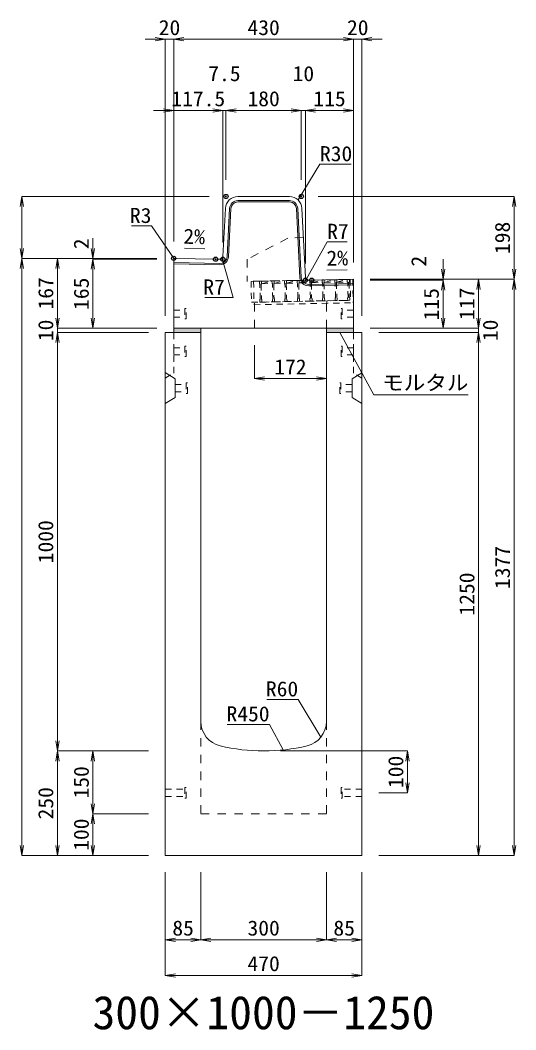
# Model space of a CAD drawing. Units: millimetres at full size. Extents: x -22536 to 51867, y -19720 to 38340.
# Drawn here: x 19818 to 21003, y 3434 to 5846 of the extents above; entities that cross this region are included whole.
import ezdxf
from ezdxf.enums import TextEntityAlignment as Align

# ---------------------------------------------------------------- set-up
doc = ezdxf.new("R2010")
doc.units = ezdxf.units.MM
doc.header["$LTSCALE"] = 20
doc.header["$PDMODE"] = 32
doc.header["$PDSIZE"] = 10
doc.linetypes.add('USER1', pattern=[2, 1, -1])
doc.linetypes.add('USER2', pattern=[1.35, 0.75, -0.6])
for name, color, linetype, lineweight in [('インサート', 3, 'USER2', 9), ('グレーチング', 7, 'USER2', 5), ('モルタル', 7, 'Continuous', 9), ('受枠', 3, 'USER2', 9), ('寸法線', 7, 'Continuous', 13), ('引出線', 4, 'Continuous', 13), ('本体', 2, 'Continuous', 13), ('目地', 132, 'Continuous', 5)]:
    doc.layers.add(name, color=color, linetype=linetype, lineweight=lineweight)
doc.layers.add('作業エリア', color=11, linetype='Continuous')
doc.layers.add('文字', color=7, linetype='Continuous')
doc.styles.add('ＭＳ 明朝', font='')
doc.styles.get('ＭＳ 明朝').set_extended_font_data('MS Mincho')

# ---------------------------------------------------------------- blocks, each defined once
blk = doc.blocks.new('open_arrow')
at = {"color": 0, "linetype": 'Continuous', "lineweight": -2}
blk.add_lwpolyline([(7.5, 1.25), (0, 0), (7.5, -1.25)], dxfattribs=at)

msp = doc.modelspace()

# ---------------------------------------------------------------- hatches: boundary and pattern name
at = {"layer": 'モルタル'}
for points in [[(20250, 5100), (20250, 5110), (20185, 5110), (20185, 5100)], [(20615, 5100), (20615, 5110), (20550, 5110), (20550, 5100)]]:
    msp.add_hatch(color=256, dxfattribs=at).paths.add_polyline_path(points)

# ---------------------------------------------------------------- linework, layer by layer
at = {"layer": 'インサート'}
for p, q in [((20185, 5153.5), (20212, 5153.5)), ((20185, 5153.5), (20185, 5136.5)), ((20215, 5157.5), (20212, 5157.5)), ((20212, 5157.5), (20212, 5132.5)), ((20215, 5132.5), (20215, 5157.5)), ((20585, 5157.5), (20588, 5157.5)), ((20585, 5132.5), (20585, 5157.5)), ((20588, 5157.5), (20588, 5132.5)), ((20615, 5153.5), (20588, 5153.5)), ((20615, 5153.5), (20615, 5136.5)), ((20185, 5136.5), (20212, 5136.5)), ((20212, 5132.5), (20215, 5132.5)), ((20588, 5132.5), (20585, 5132.5)), ((20615, 5136.5), (20588, 5136.5)), ((20215, 5067.5), (20212, 5067.5)), ((20212, 5067.5), (20212, 5042.5)), ((20215, 5042.5), (20215, 5067.5)), ((20585, 5067.5), (20588, 5067.5)), ((20585, 5042.5), (20585, 5067.5)), ((20588, 5067.5), (20588, 5042.5)), ((20185, 5063.5), (20212, 5063.5)), ((20185, 5063.5), (20185, 5046.5)), ((20185, 5046.5), (20212, 5046.5)), ((20212, 5042.5), (20215, 5042.5)), ((20588, 5042.5), (20585, 5042.5)), ((20615, 5063.5), (20588, 5063.5)), ((20615, 5046.5), (20588, 5046.5)), ((20615, 5063.5), (20615, 5046.5)), ((20188.2, 4975.5), (20215.2, 4975.5)), ((20188.2, 4975.5), (20188.2, 4958.5)), ((20218.2, 4979.5), (20215.2, 4979.5)), ((20215.2, 4979.5), (20215.2, 4954.5)), ((20218.2, 4954.5), (20218.2, 4979.5)), ((20581.8, 4979.5), (20584.8, 4979.5)), ((20581.8, 4954.5), (20581.8, 4979.5)), ((20584.8, 4979.5), (20584.8, 4954.5)), ((20611.8, 4975.5), (20584.8, 4975.5)), ((20611.8, 4975.5), (20611.8, 4958.5)), ((20188.2, 4958.5), (20215.2, 4958.5)), ((20215.2, 4954.5), (20218.2, 4954.5)), ((20584.8, 4954.5), (20581.8, 4954.5)), ((20611.8, 4958.5), (20584.8, 4958.5)), ((20165, 4008.5), (20212, 4008.5)), ((20165, 4008.5), (20165, 3991.5)), ((20215, 4012.5), (20212, 4012.5)), ((20212, 4012.5), (20212, 3987.5)), ((20215, 3987.5), (20215, 4012.5)), ((20588, 4012.5), (20585, 4012.5)), ((20585, 4012.5), (20585, 3987.5)), ((20588, 3987.5), (20588, 4012.5)), ((20635, 4008.5), (20588, 4008.5)), ((20635, 3991.5), (20635, 4008.5)), ((20165, 3991.5), (20212, 3991.5)), ((20212, 3987.5), (20215, 3987.5)), ((20585, 3987.5), (20588, 3987.5)), ((20635, 3991.5), (20588, 3991.5))]:
    msp.add_line(p, q, dxfattribs=at)
at = {"layer": 'グレーチング'}
for p, q in [((20389.92, 5222.5), (20604.88, 5226.8)), ((20395.04, 5216.6), (20419.92, 5223.1)), ((20395.04, 5216.6), (20420.04, 5217.1)), ((20425.04, 5217.2), (20449.91, 5223.7)), ((20425.04, 5217.2), (20450.03, 5217.7)), ((20455.03, 5217.8), (20479.91, 5224.3)), ((20455.03, 5217.8), (20480.03, 5218.3)), ((20485.03, 5218.4), (20509.9, 5224.9)), ((20485.03, 5218.4), (20510.02, 5218.9)), ((20515.02, 5219), (20539.89, 5225.5)), ((20515.02, 5219), (20540.01, 5219.5)), ((20545.01, 5219.6), (20569.89, 5226.1)), ((20545.01, 5219.6), (20570.01, 5220.1)), ((20575.01, 5220.2), (20599.88, 5226.7)), ((20575.01, 5220.2), (20600, 5220.7)), ((20390.92, 5172.51), (20605.88, 5176.81))]:
    msp.add_line(p, q, dxfattribs=at)
for points in [[(20389.92, 5222.5), (20394.92, 5222.6), (20395.04, 5216.6), (20394.06, 5215.58), (20394.78, 5179.59), (20395.8, 5178.61), (20395.92, 5172.61), (20390.92, 5172.51), (20390.8, 5178.51), (20391.78, 5179.53), (20391.06, 5215.52), (20390.04, 5216.5)], [(20419.92, 5223.1), (20424.92, 5223.2), (20425.04, 5217.2), (20424.06, 5216.18), (20424.78, 5180.19), (20425.8, 5179.21), (20425.92, 5173.21), (20420.92, 5173.11), (20420.8, 5179.11), (20421.78, 5180.13), (20421.06, 5216.12), (20420.04, 5217.1)], [(20449.91, 5223.7), (20454.91, 5223.8), (20455.03, 5217.8), (20454.05, 5216.78), (20454.77, 5180.79), (20455.79, 5179.81), (20455.91, 5173.81), (20450.91, 5173.71), (20450.79, 5179.71), (20451.77, 5180.73), (20451.05, 5216.72), (20450.03, 5217.7)], [(20479.91, 5224.3), (20484.91, 5224.4), (20485.03, 5218.4), (20484.05, 5217.38), (20484.77, 5181.39), (20485.79, 5180.41), (20485.91, 5174.41), (20480.91, 5174.31), (20480.79, 5180.31), (20481.77, 5181.33), (20481.05, 5217.32), (20480.03, 5218.3)], [(20509.9, 5224.9), (20514.9, 5225), (20515.02, 5219), (20514.04, 5217.98), (20514.76, 5181.99), (20515.78, 5181.01), (20515.9, 5175.01), (20510.9, 5174.91), (20510.78, 5180.91), (20511.76, 5181.93), (20511.04, 5217.92), (20510.02, 5218.9)], [(20539.89, 5225.5), (20544.89, 5225.6), (20545.01, 5219.6), (20544.03, 5218.58), (20544.75, 5182.59), (20545.77, 5181.61), (20545.89, 5175.61), (20540.89, 5175.51), (20540.77, 5181.51), (20541.75, 5182.53), (20541.03, 5218.52), (20540.01, 5219.5)], [(20569.89, 5226.1), (20574.89, 5226.2), (20575.01, 5220.2), (20574.03, 5219.18), (20574.75, 5183.19), (20575.77, 5182.21), (20575.89, 5176.21), (20570.89, 5176.11), (20570.77, 5182.11), (20571.75, 5183.13), (20571.03, 5219.12), (20570.01, 5220.1)], [(20599.88, 5226.7), (20604.88, 5226.8), (20605, 5220.8), (20604.02, 5219.78), (20604.74, 5183.79), (20605.76, 5182.81), (20605.88, 5176.81), (20600.88, 5176.71), (20600.76, 5182.71), (20601.74, 5183.73), (20601.02, 5219.72), (20600, 5220.7)]]:
    msp.add_lwpolyline(points, close=True, dxfattribs=at)
at = {"layer": 'モルタル'}
for points in [[(20185, 5110), (20250, 5110), (20250, 5100), (20185, 5100)], [(20550, 5110), (20615, 5110), (20615, 5100), (20550, 5100)]]:
    msp.add_lwpolyline(points, close=True, dxfattribs=at)
at = {"layer": '作業エリア'}
for p in [(20310, 5425), (20490, 5425), (20185, 5277), (20285, 5275), (20302.5, 5275), (20500, 5225), (20515, 5225)]:
    msp.add_point(p, dxfattribs=at)
at = {"layer": '受枠'}
for p, q in [((20369.93, 5222.1), (20612.88, 5226.96)), ((20369.93, 5222.1), (20370.93, 5172.11)), ((20375.93, 5222.22), (20377.05, 5166.23)), ((20606.88, 5226.84), (20607.88, 5176.85)), ((20612.88, 5226.96), (20614, 5170.97)), ((20370.93, 5172.11), (20607.88, 5176.85)), ((20377.05, 5166.23), (20614, 5170.97)), ((20550.89, 5175.71), (20551.01, 5169.71))]:
    msp.add_line(p, q, dxfattribs=at)
at = {"layer": '寸法線'}
for p, q in [((20233, 5800.58), (20117, 5800.58)), ((20165, 5140), (20165, 5800.58)), ((20185, 5800.58), (20615, 5800.58)), ((20185, 5317), (20185, 5800.58)), ((20185, 5317), (20185, 5800.58)), ((20567, 5800.58), (20683, 5800.58)), ((20615, 5267), (20615, 5800.58)), ((20615, 5267), (20615, 5800.58)), ((20635, 5140), (20635, 5800.58)), ((20137, 5630.58), (20302.5, 5630.58)), ((20185, 5317), (20185, 5630.58)), ((20254.5, 5630.58), (20358, 5630.58)), ((20302.5, 5315), (20302.5, 5630.58)), ((20302.5, 5315), (20302.5, 5630.58)), ((20310, 5465), (20310, 5630.58)), ((20310, 5630.58), (20490, 5630.58)), ((20310, 5465), (20310, 5630.58)), ((20442, 5630.58), (20548, 5630.58)), ((20490, 5465), (20490, 5630.58)), ((20490, 5465), (20490, 5630.58)), ((20500, 5265), (20500, 5630.58)), ((20500, 5630.58), (20615, 5630.58)), ((20500, 5265), (20500, 5630.58)), ((20615, 5267), (20615, 5630.58)), ((19822.06, 5425), (19822.06, 5277)), ((20270, 5425), (19822.06, 5425)), ((20530, 5425), (20998.78, 5425)), ((20998.78, 5425), (20998.78, 5227)), ((19992.06, 5325), (19992.06, 5227)), ((20145, 5277), (19822.06, 5277)), ((19822.06, 3850), (19822.06, 5277)), ((20145, 5277), (19822.06, 5277)), ((19907.06, 5277), (19907.06, 5110)), ((20145, 5277), (19907.06, 5277)), ((20145, 5277), (19992.06, 5277)), ((20145, 5275), (19992.06, 5275)), ((19992.06, 5275), (19992.06, 5110)), ((20145, 5275), (19992.06, 5275)), ((20828.78, 5275), (20828.78, 5177)), ((20655, 5227), (20828.78, 5227)), ((20655, 5227), (20913.78, 5227)), ((20655, 5227), (20998.78, 5227)), ((20655, 5227), (20998.78, 5227)), ((20655, 5225), (20828.78, 5225)), ((20655, 5225), (20828.78, 5225)), ((20828.78, 5225), (20828.78, 5110)), ((20913.78, 5227), (20913.78, 5110)), ((20998.78, 5227), (20998.78, 3850)), ((19907.06, 5158), (19907.06, 5052)), ((20913.78, 5158), (20913.78, 5052)), ((20145, 5110), (19907.06, 5110)), ((20145, 5110), (19907.06, 5110)), ((20125, 5100), (19907.06, 5100)), ((19907.06, 5100), (19907.06, 4100)), ((20125, 5100), (19907.06, 5100)), ((20145, 5110), (19992.06, 5110)), ((20655, 5110), (20828.78, 5110)), ((20655, 5110), (20913.78, 5110)), ((20655, 5110), (20913.78, 5110)), ((20675, 5100), (20913.78, 5100)), ((20675, 5100), (20913.78, 5100)), ((20913.78, 5100), (20913.78, 3850)), ((20378, 5070), (20378, 4989.77)), ((20378, 4989.77), (20550, 4989.77)), ((20125, 4100), (19907.06, 4100)), ((19907.06, 3850), (19907.06, 4100)), ((20125, 4100), (19907.06, 4100)), ((19992.06, 4100), (19992.06, 3950)), ((20125, 4100), (19992.06, 4100)), ((20440, 4100), (20743.78, 4100)), ((20743.78, 4100), (20743.78, 4000)), ((20675, 4000), (20743.78, 4000)), ((20125, 3950), (19992.06, 3950)), ((19992.06, 3950), (19992.06, 3850)), ((20125, 3950), (19992.06, 3950)), ((20125, 3850), (19822.06, 3850)), ((20125, 3850), (19907.06, 3850)), ((20125, 3850), (19992.06, 3850)), ((20675, 3850), (20913.78, 3850)), ((20675, 3850), (20998.78, 3850)), ((20165, 3810), (20165, 3648.84)), ((20165, 3810), (20165, 3563.84)), ((20250, 3810), (20250, 3648.84)), ((20250, 3810), (20250, 3648.84)), ((20550, 3810), (20550, 3648.84)), ((20550, 3810), (20550, 3648.84)), ((20635, 3810), (20635, 3648.84)), ((20635, 3810), (20635, 3563.84)), ((20165, 3648.84), (20250, 3648.84)), ((20250, 3648.84), (20550, 3648.84)), ((20550, 3648.84), (20635, 3648.84)), ((20165, 3563.84), (20635, 3563.84))]:
    msp.add_line(p, q, dxfattribs=at)
at = {"layer": '引出線'}
for points in [[(20482.14, 5416.74), (20534.6, 5502.07), (20609.27, 5502.07)], [(20185.9, 5276.08), (20131.83, 5354.5), (20084.11, 5354.5)], [(20501.83, 5226.93), (20551.86, 5316.53), (20599.79, 5316.53)], [(20259.18, 5300.18), (20210.44, 5301.15), (20259.18, 5300.18)], [(20300.67, 5276.93), (20327.18, 5183.56), (20259.25, 5183.56)], [(20550.86, 5248.59), (20599.57, 5249.56), (20550.83, 5248.59)], [(20582.5, 5100), (20663.13, 4950.97), (20889.05, 4950.97)], [(20537.07, 4133.32), (20482.66, 4223.21), (20407.98, 4223.21)], [(20446.44, 4102.4), (20414.22, 4163.55), (20313.21, 4163.55)]]:
    msp.add_lwpolyline(points, dxfattribs=at)
at = {"layer": '本体'}
for p, q in [((20338.54, 5425), (20461.46, 5425)), ((20302.83, 5281.65), (20308.57, 5396.5)), ((20499.67, 5231.65), (20491.43, 5396.5)), ((20185, 5110), (20185, 5273.94)), ((20188.06, 5276.94), (20285, 5275)), ((20285, 5275), (20295.84, 5275)), ((20515, 5225), (20506.66, 5225)), ((20615, 5227), (20515, 5225)), ((20615, 5110), (20615, 5227)), ((20165, 5100), (20165, 3850)), ((20165, 5100), (20250, 5100)), ((20185, 5110), (20615, 5110)), ((20250, 5100), (20250, 4170.53)), ((20550, 5100), (20635, 5100)), ((20550, 5100), (20550, 4170.53)), ((20635, 5100), (20635, 3850)), ((20165, 3850), (20635, 3850))]:
    msp.add_line(p, q, dxfattribs=at)
at = {"layer": '本体', "linetype": 'USER1'}
for p, q in [((20458, 5325), (20361, 5275)), ((20494.85, 5328), (20458, 5325)), ((20361, 5275), (20361, 5221.92)), ((20515, 5225), (20361, 5221.92)), ((20378, 5110), (20378, 5172.25)), ((20550, 5110), (20550, 5175.69))]:
    msp.add_line(p, q, dxfattribs=at)
at = {"layer": '本体', "linetype": 'USER2', "lineweight": 9}
for p, q in [((20185, 5003), (20185, 5100)), ((20615, 5003), (20615, 5100)), ((20165, 4990.5), (20185, 5003)), ((20635, 4990.5), (20615, 5003))]:
    msp.add_line(p, q, dxfattribs=at)
at = {"layer": '本体', "lineweight": 9}
for p, q in [((20165, 5004), (20188.2, 4989.5)), ((20634.58, 5003.74), (20611.8, 4989.5)), ((20188.2, 4989.5), (20188.2, 4944.5)), ((20611.8, 4989.5), (20611.8, 4944.5)), ((20188.2, 4944.5), (20165, 4930)), ((20611.8, 4944.5), (20635, 4930))]:
    msp.add_line(p, q, dxfattribs=at)
at = {"layer": '本体', "linetype": 'USER1', "lineweight": 15}
for p, q in [((20250, 4170.53), (20250, 3950)), ((20550, 4170.53), (20550, 3950)), ((20250, 3950), (20550, 3950))]:
    msp.add_line(p, q, dxfattribs=at)
at = {"layer": '本体'}
for centre, radius, start, end in [((20338.54, 5395), 30, 90, 177.13759), ((20461.46, 5395), 30, 2.86241, 90), ((20188, 5273.94), 3, 88.85424, 180), ((20295.84, 5282), 7, 270, 357.13759), ((20506.66, 5232), 7, 182.86241, 270), ((20310, 4170.53), 60, 180, 256.65764), ((20490, 4170.53), 60, 283.34236, 0), ((20400, 4550), 450, 256.65764, 283.34236)]:
    msp.add_arc(centre, radius, start, end, dxfattribs=at)
at = {"layer": '目地'}
for p, q in [((20338.54, 5415), (20461.46, 5415)), ((20338.54, 5412), (20461.46, 5412)), ((20312.81, 5280.94), (20318.56, 5396)), ((20315.81, 5280.79), (20321.56, 5395.85)), ((20478.44, 5395.85), (20486.69, 5230.84)), ((20481.44, 5396), (20489.69, 5230.99)), ((20185, 5267), (20295.49, 5264.79)), ((20185, 5264), (20295.43, 5261.79)), ((20507.01, 5214.84), (20615, 5217)), ((20507.07, 5211.84), (20615, 5214))]:
    msp.add_line(p, q, dxfattribs=at)
for centre, radius, start, end in [((20338.54, 5395), 20, 90, 177.13759), ((20338.54, 5395), 17, 90, 177.13759), ((20461.46, 5395), 20, 2.86241, 90), ((20461.46, 5395), 17, 2.86241, 90), ((20295.83, 5281.78), 20, 268.85424, 357.13759), ((20295.83, 5281.78), 17, 268.85424, 357.13759), ((20506.67, 5231.83), 20, 182.86241, 271.14576), ((20506.67, 5231.83), 17, 182.86241, 271.14576)]:
    msp.add_arc(centre, radius, start, end, dxfattribs=at)

# ---------------------------------------------------------------- block references
at = {"layer": '寸法線', "xscale": 3.2, "yscale": 3.2}
for p, rotation in [((20165, 5800.58), 180), ((20615, 5800.58), 180), ((20615, 5800.58), 180), ((20185, 5630.58), 180), ((20302.5, 5630.58), 180), ((20302.5, 5630.58), 180), ((20490, 5630.58), 180), ((20490, 5630.58), 180), ((20615, 5630.58), 180), ((19822.06, 5425), 270), ((20998.78, 5425), 270), ((19822.06, 5277), 90), ((19992.06, 5277), 90), ((19822.06, 5277), 270), ((19907.06, 5277), 270), ((19992.06, 5275), 270), ((19992.06, 5275), 270), ((20828.78, 5227), 90), ((20998.78, 5227), 90), ((20828.78, 5225), 270), ((20828.78, 5225), 270), ((20913.78, 5227), 270), ((20998.78, 5227), 270), ((19907.06, 5110), 90), ((19907.06, 5110), 90), ((19992.06, 5110), 90), ((20828.78, 5110), 90), ((20913.78, 5110), 90), ((20913.78, 5110), 90), ((19907.06, 5100), 270), ((19907.06, 5100), 270), ((20913.78, 5100), 270), ((20913.78, 5100), 270), ((20550, 4989.77), 180), ((19907.06, 4100), 90), ((19907.06, 4100), 270), ((19992.06, 4100), 270), ((20743.78, 4100), 270), ((20743.78, 4000), 90), ((19992.06, 3950), 90), ((19992.06, 3950), 270), ((19822.06, 3850), 90), ((19907.06, 3850), 90), ((19992.06, 3850), 90), ((20913.78, 3850), 90), ((20998.78, 3850), 90), ((20250, 3648.84), 180), ((20550, 3648.84), 180), ((20635, 3648.84), 180), ((20635, 3563.84), 180)]:
    msp.add_blockref('open_arrow', p, dxfattribs=dict(at, rotation=rotation))
for p in [(20185, 5800.58), (20185, 5800.58), (20635, 5800.58), (20310, 5630.58), (20310, 5630.58), (20500, 5630.58), (20500, 5630.58), (20378, 4989.77), (20165, 3648.84), (20250, 3648.84), (20550, 3648.84), (20165, 3563.84)]:
    msp.add_blockref('open_arrow', p, dxfattribs=at)
at = {"layer": '引出線', "xscale": 0.0533, "yscale": 0.0533}
for p, rotation in [((20482.14, 5416.74), 58.4), ((20259.18, 5300.18), 178.9), ((20185.9, 5276.08), 124.6), ((20300.67, 5276.93), 285.9), ((20550.86, 5248.59), 1.1), ((20501.83, 5226.93), 60.8), ((20582.5, 5100), 298.4), ((20537.07, 4133.32), 121.2), ((20446.44, 4102.4), 117.8)]:
    msp.add_blockref('open_arrow', p, dxfattribs=dict(at, rotation=rotation))

# ---------------------------------------------------------------- texts
at = {"layer": '寸法線', "style": 'ＭＳ 明朝', "width": 1.05}
for s, p in [('20', (20175, 5828.58)), ('430', (20400, 5828.58)), ('20', (20625, 5828.58)), ('7.5', (20306.25, 5718.58)), ('10', (20495, 5718.58)), ('117.5', (20243.75, 5658.58)), ('180', (20400, 5658.58)), ('115', (20557.5, 5658.58)), ('172', (20464, 5017.77)), ('85', (20207.5, 3676.84)), ('300', (20400, 3676.84)), ('85', (20592.5, 3676.84)), ('470', (20400, 3591.84))]:
    msp.add_text(s, height=36.03, dxfattribs=at).set_placement(p, align=Align.MIDDLE_CENTER)
for s, p in [('198', (20970.78, 5326)), ('2', (19964.06, 5311.82)), ('2', (20770.78, 5270.34)), ('167', (19879.06, 5193.5)), ('165', (19964.06, 5192.5)), ('115', (20800.78, 5167.5)), ('117', (20885.78, 5168.5)), ('10', (19879.06, 5105)), ('10', (20941.78, 5105)), ('1000', (19879.06, 4600)), ('1377', (20970.78, 4538.5)), ('1250', (20885.78, 4475)), ('100', (20715.78, 4050)), ('150', (19964.06, 4025)), ('250', (19879.06, 3975)), ('100', (19964.06, 3900))]:
    msp.add_text(s, height=36.03, rotation=90, dxfattribs=at).set_placement(p, align=Align.MIDDLE_CENTER)
at = {"layer": '引出線', "style": 'ＭＳ 明朝', "width": 1.05}
for s, p in [('R30', (20534.6, 5545.27)), ('R7', (20551.86, 5359.73)), ('モルタル', (20683.13, 4998.08))]:
    msp.add_text(s, height=36.03, dxfattribs=at).set_placement(p, align=Align.TOP_LEFT)
for s, p in [('R3', (20131.83, 5397.7)), ('R7', (20307.18, 5226.76)), ('R60', (20482.66, 4266.41)), ('R450', (20414.22, 4206.75))]:
    msp.add_text(s, height=36.03, dxfattribs=at).set_placement(p, align=Align.TOP_RIGHT)
msp.add_text('2%', height=36.03, rotation=358.854, dxfattribs=at).set_placement((20260.12, 5347.07), align=Align.TOP_RIGHT)
msp.add_text('2%', height=36.03, rotation=1.146, dxfattribs=at).set_placement((20549.89, 5295.48), align=Align.TOP_LEFT)
at = {"layer": '文字', "style": 'ＭＳ 明朝'}
msp.add_text('300×1000－1250', height=80.06, dxfattribs=at).set_placement((20399.52, 3475.03), align=Align.MIDDLE_CENTER)

doc.saveas('drawing.dxf')
